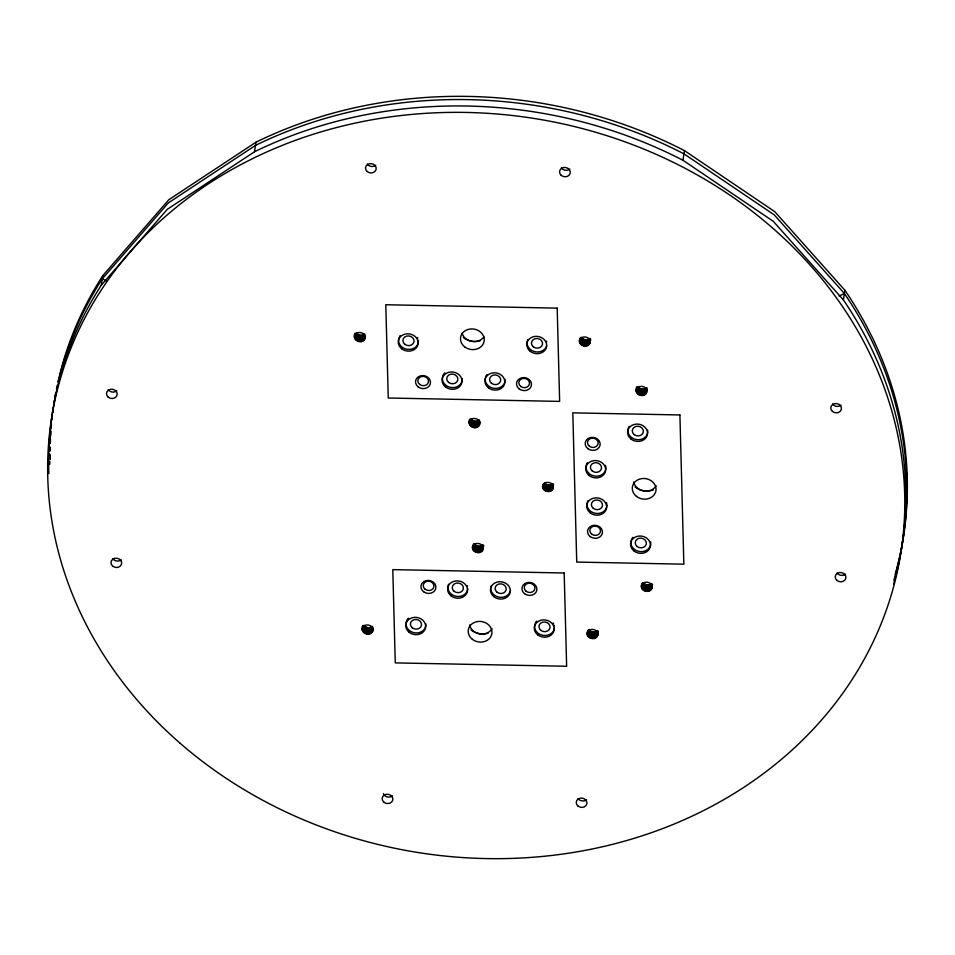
<?xml version="1.0" encoding="UTF-8"?>
<svg xmlns="http://www.w3.org/2000/svg" width="955" height="955" viewBox="0 0 955 955"><rect width="100%" height="100%" fill="white"/><g stroke="black" fill="none" stroke-linecap="round" stroke-linejoin="round"><path stroke-width="1.43" d="M354.52 336.936C354.639 330.048 366.696 331.695 365.085 338.357C362.518 345.376 350.963 339.992 355.081 333.176M362.255 629.417C362.375 622.529 374.432 624.188 372.82 630.837C370.23 637.904 358.603 632.401 362.864 625.573M469.359 421.716C471.257 415.246 482.764 419.269 479.267 425.441C475.327 431.003 466.303 425.202 469.776 419.15M472.51 547.895C472.63 540.996 484.686 542.655 483.075 549.304C480.986 555.75 469.836 551.799 472.928 545.329M542.631 486.823C542.75 479.923 554.807 481.583 553.196 488.232C551.107 494.678 539.957 490.727 543.037 484.257M579.47 341.377C579.59 334.489 591.646 336.148 590.035 342.797C587.946 349.244 576.796 345.292 579.876 338.822M587.194 633.869C587.313 626.969 599.382 628.629 597.758 635.278C595.669 641.724 584.52 637.773 587.612 631.303M636.233 390.786C636.352 383.898 648.409 385.545 646.798 392.207C644.207 399.274 632.58 393.77 636.854 386.942M641.414 586.645C641.533 579.757 653.59 581.404 651.967 588.065C649.878 594.511 638.728 590.56 641.82 584.09M48.872 473.573A429.941 371.591 9.1 0 1 101.254 285.247L102.794 275.637L168.832 199.714L256.012 142.176A429.941 371.591 9.1 0 1 684.472 150.639L774.78 211.676L844.912 290.284A429.941 371.591 9.1 0 1 895.205 574.218M101.254 285.247L167.304 209.324L254.472 151.785L256.012 142.176M354.735 338.154L355.356 334.31M355.308 339.288L356.334 332.877C358.185 335.527 362.303 336.1 364.774 334.011L363.748 340.422M356.179 340.267L357.206 333.856M357.313 341.031L358.34 334.62M358.614 341.52L359.641 335.121M359.999 341.711L361.026 335.3M361.384 341.58L362.411 335.169M362.661 341.138L363.688 334.728M364.583 339.467L365.192 335.623M362.47 630.634L363.294 625.513M363.031 631.768L364.058 625.358C365.92 628.008 370.027 628.581 372.51 626.492L371.483 632.902M363.915 632.747L364.941 626.349M365.037 633.511L366.063 627.113M366.338 634.001L367.365 627.602M367.735 634.192L368.761 627.781M369.119 634.06L370.146 627.65M370.397 633.619L371.423 627.208M372.307 631.947L372.928 628.104M372.82 630.837L373.226 628.271M469.215 422.91L469.621 420.355M469.418 424.127L470.039 420.284M469.991 425.262L471.018 418.851C472.868 421.501 476.987 422.074 479.47 419.985L478.443 426.396M470.863 426.24L471.889 419.842M471.997 427.004L473.023 420.594M473.298 427.494L474.325 421.095M474.695 427.685L475.709 421.274M476.068 427.554L477.094 421.143M477.345 427.112L478.371 420.701M479.267 425.441L479.876 421.597M472.725 549.101L473.549 543.98M473.298 550.235L474.313 543.825C476.175 546.475 480.293 547.048 482.764 544.959L481.738 551.369M474.169 551.214L475.196 544.816M475.304 551.978L476.318 545.58M476.605 552.468L477.631 546.069M477.989 552.659L479.016 546.248M479.374 552.527L480.401 546.117M480.651 552.086L481.678 545.687M482.573 550.414L483.385 545.293M483.075 549.304L483.696 545.46M542.846 488.029L543.455 484.185M543.407 489.163L544.434 482.764C546.296 485.403 550.402 485.976 552.885 483.887L551.859 490.297M544.29 490.154L545.317 483.743M545.412 490.906L546.439 484.507M546.714 491.407L547.74 484.997M548.11 491.586L549.137 485.188M549.495 491.455L550.522 485.056M550.772 491.013L551.799 484.615M552.682 489.354L553.506 484.221M579.685 342.594L580.509 337.473M580.246 343.728L581.273 337.318C583.135 339.968 587.241 340.541 589.724 338.452L588.698 344.862M581.129 344.707L582.156 338.309M582.252 345.471L583.278 339.073M583.553 345.961L584.579 339.562M584.949 346.152L585.976 339.741M586.334 346.02L587.361 339.61M587.612 345.579L588.638 339.168M589.522 343.907L590.142 340.064M590.178 341.592L590.596 339.037L590.035 342.797M587.409 635.075L588.232 629.954M587.982 636.209L589.008 629.799C590.859 632.449 594.977 633.022 597.46 630.933M588.853 637.188L589.88 630.789M589.987 637.952L591.014 631.553M591.288 638.453L592.315 632.043M592.673 638.632L593.7 632.222M594.058 638.501L595.084 632.091M595.335 638.059L596.362 631.661M596.433 637.343L597.245 632.222M597.257 636.388L598.081 631.267M636.448 392.004L637.272 386.87M597.758 635.278L598.379 631.434M637.009 393.138L638.036 386.727C639.898 389.377 644.004 389.95 646.487 387.861L645.461 394.272M637.892 394.117L638.919 387.706M639.014 394.881L640.041 388.47M640.316 395.37L641.342 388.971M641.712 395.561L642.739 389.151M643.097 395.43L644.124 389.019M644.374 394.988L645.401 388.578M893.665 583.827A429.941 371.591 9.1 0 0 843.372 299.894L773.24 221.285L682.932 160.249L684.472 150.639M646.284 393.317L647.108 388.196M641.629 587.862L642.44 582.729M642.19 588.996L643.216 582.586C645.067 585.236 649.185 585.809 651.668 583.72L650.641 590.13M643.061 589.975L644.088 583.577M644.195 590.739L645.222 584.329M645.496 591.229L646.523 584.83M646.893 591.42L647.92 585.009M648.266 591.288L649.293 584.878M649.555 590.847L650.57 584.436M651.465 589.175L652.086 585.331M651.967 588.065L652.528 584.293M843.372 299.894L844.912 290.284M59.938 375.029A429.941 371.591 9.1 0 1 102.281 278.836L168.331 202.914L255.498 145.387A429.941 371.591 9.1 0 1 683.959 153.839L774.266 214.887L844.399 293.495A429.941 371.591 9.1 0 1 893.88 580.234M839.099 296.086L844.399 293.495M102.281 278.836L106.244 280.877M49.803 464.237A429.941 371.591 9.1 0 1 49.744 461.301M49.696 458.376A429.941 371.591 9.1 0 1 49.696 453.959M49.72 451.023A429.941 371.591 9.1 0 1 49.815 446.594M49.911 443.645A429.941 371.591 9.1 0 1 50.675 430.359M50.925 427.398A429.941 371.591 9.1 0 1 51.343 422.981M51.654 420.033A429.941 371.591 9.1 0 1 52.179 415.616M52.561 412.667A429.941 371.591 9.1 0 1 53.182 408.263M53.635 405.338A429.941 371.591 9.1 0 1 54.614 399.5M55.139 396.588A429.941 371.591 9.1 0 1 55.987 392.23M56.584 389.342A429.941 371.591 9.1 0 1 57.527 385.02M58.183 382.155A429.941 371.591 9.1 0 1 59.222 377.87M50.281 459.57A429.941 371.591 9.1 0 1 50.209 455.165M50.209 450.76A429.941 371.591 9.1 0 1 50.233 447.811M50.328 443.395A429.941 371.591 9.1 0 1 50.484 438.966M50.615 436.017A429.941 371.591 9.1 0 1 50.878 431.588M51.081 428.628A429.941 371.591 9.1 0 1 51.439 424.199M51.857 419.77A429.941 371.591 9.1 0 1 52.167 416.822M52.692 412.405A429.941 371.591 9.1 0 1 53.277 408M53.695 405.063A429.941 371.591 9.1 0 1 54.387 400.67M54.877 397.757A429.941 371.591 9.1 0 1 55.653 393.388M56.5 389.031A429.941 371.591 9.1 0 1 57.097 386.142M58.04 381.821A429.941 371.591 9.1 0 1 102.794 275.637M254.472 151.785A429.941 371.591 9.1 0 1 682.932 160.249M121.213 559.809A5.372 4.644 9.1 0 1 112.762 558.675M116.749 390.834A5.372 4.644 9.1 0 1 108.297 389.7M375.745 165.251A5.372 4.644 9.1 0 1 367.305 164.117M569.813 169.083A5.372 4.644 9.1 0 1 561.361 167.949M841.021 405.135A5.372 4.644 9.1 0 1 832.569 404.013M845.485 574.11A5.372 4.644 9.1 0 1 837.034 572.976M586.489 799.693A5.372 4.644 9.1 0 1 578.038 798.571M392.421 795.861A5.372 4.644 9.1 0 1 383.409 793.593M488.053 633.261A17.309 14.958 9.1 0 1 471.066 630.002M492.052 628.712A11.926 10.314 9.1 0 1 479.613 633.905A11.926 10.314 9.1 0 1 469.621 624.916M467.783 588.626A9.992 8.643 9.1 0 1 455.69 596.218A9.992 8.643 9.1 0 1 448.599 584.197M467.365 585.69A9.992 8.643 9.1 0 1 467.532 586.263M510.471 590.644A9.992 8.643 9.1 0 1 498.534 597.066A9.992 8.643 9.1 0 1 491.025 586.155M554.413 628.211A9.992 8.643 9.1 0 1 542.703 635.29A9.992 8.643 9.1 0 1 534.86 624.307M535.278 623.197A9.992 8.643 9.1 0 1 535.874 622.159M536.233 621.669A9.992 8.643 9.1 0 1 536.638 621.204M553.243 623.018A9.992 8.643 9.1 0 1 553.554 623.555M554.21 625.262A9.992 8.643 9.1 0 1 554.342 625.847M425.894 623.902A9.992 8.643 9.1 0 1 415.521 632.938A9.992 8.643 9.1 0 1 406.173 622.338M406.317 621.765A9.992 8.643 9.1 0 1 407.021 620.129M407.331 619.616A9.992 8.643 9.1 0 1 407.701 619.127M408.095 618.673A9.992 8.643 9.1 0 1 408.525 618.231M653.196 490.011A17.309 14.958 9.1 0 1 652.146 490.345M651.071 490.607A17.309 14.958 9.1 0 1 635.159 487.074M656.145 485.785A11.926 10.314 9.1 0 1 643.706 490.977A11.926 10.314 9.1 0 1 633.714 481.989M606.914 505.613A9.992 8.643 9.1 0 1 595.156 513.277A9.992 8.643 9.1 0 1 587.492 501.733M587.731 501.184A9.992 8.643 9.1 0 1 588.005 500.659M606.485 502.676A9.992 8.643 9.1 0 1 606.914 505.016M605.494 465.36A9.992 8.643 9.1 0 1 595.86 476.175A9.992 8.643 9.1 0 1 586.501 464.428M586.74 463.879A9.992 8.643 9.1 0 1 587.337 462.841M647.669 430.072A9.992 8.643 9.1 0 1 636.699 439.622A9.992 8.643 9.1 0 1 628.605 427.422M628.879 426.885A9.992 8.643 9.1 0 1 629.202 426.384M650.63 541.986A9.992 8.643 9.1 0 1 639.993 551.584A9.992 8.643 9.1 0 1 631.327 539.885M631.84 538.811A9.992 8.643 9.1 0 1 632.162 538.298M632.52 537.808A9.992 8.643 9.1 0 1 632.914 537.343M480.329 340.78A17.309 14.958 9.1 0 1 463.33 337.521M483.934 336.84A11.926 10.314 9.1 0 1 471.889 341.424A11.926 10.314 9.1 0 1 462.053 333.14M505.076 379.374A9.992 8.643 9.1 0 1 494.702 388.41A9.992 8.643 9.1 0 1 485.355 377.81M485.689 376.676A9.992 8.643 9.1 0 1 486.202 375.601M486.525 375.088A9.992 8.643 9.1 0 1 486.883 374.599M418.397 340.374A9.992 8.643 9.1 0 1 407.343 349.327A9.992 8.643 9.1 0 1 399.011 337.676M399.524 336.602A9.992 8.643 9.1 0 1 400.205 335.599M417.514 337.485A9.992 8.643 9.1 0 1 417.789 338.046M462.232 378.526A9.992 8.643 9.1 0 1 451.858 387.563A9.992 8.643 9.1 0 1 442.511 376.962M442.654 376.389A9.992 8.643 9.1 0 1 443.359 374.754M443.681 374.241A9.992 8.643 9.1 0 1 444.039 373.751M444.433 373.298A9.992 8.643 9.1 0 1 444.875 372.856M546.666 345.829A9.992 8.643 9.1 0 1 533.893 351.416A9.992 8.643 9.1 0 1 527.781 339.67M546.547 341.15A9.992 8.643 9.1 0 1 546.726 341.735M557.183 308.131L385.796 304.74L388.255 398.008L559.642 401.398L557.183 308.131M679.912 414.959L572.797 412.846L576.736 562.065L683.852 564.178L679.912 414.959M564.178 573L392.792 569.622L395.263 662.889L566.649 666.268L564.178 573M180.22 743.324A429.941 371.591 9.1 0 0 892.639 590.238A429.941 371.591 9.1 0 0 355.797 122.968A429.941 371.591 9.1 0 0 180.22 743.324M108.154 397.089A5.372 4.644 9.1 0 0 117.059 395.179A5.372 4.644 9.1 0 0 110.35 389.342A5.372 4.644 9.1 0 0 108.154 397.089M112.618 566.064A5.372 4.644 9.1 0 0 121.524 564.154A5.372 4.644 9.1 0 0 114.815 558.317A5.372 4.644 9.1 0 0 112.618 566.064M836.89 580.365A5.372 4.644 9.1 0 0 845.796 578.455A5.372 4.644 9.1 0 0 839.075 572.618A5.372 4.644 9.1 0 0 836.89 580.365M832.414 411.39A5.372 4.644 9.1 0 0 841.319 409.48A5.372 4.644 9.1 0 0 834.61 403.643A5.372 4.644 9.1 0 0 832.414 411.39M561.218 175.338A5.372 4.644 9.1 0 0 570.123 173.428A5.372 4.644 9.1 0 0 563.414 167.579A5.372 4.644 9.1 0 0 561.218 175.338M367.15 171.506A5.372 4.644 9.1 0 0 376.055 169.596A5.372 4.644 9.1 0 0 369.346 163.747A5.372 4.644 9.1 0 0 367.15 171.506M577.882 805.96A5.372 4.644 9.1 0 0 586.788 804.038A5.372 4.644 9.1 0 0 580.079 798.201A5.372 4.644 9.1 0 0 577.882 805.96M383.815 802.128A5.372 4.644 9.1 0 0 392.72 800.206A5.372 4.644 9.1 0 0 386.011 794.369A5.372 4.644 9.1 0 0 383.815 802.128M472.367 639.313A11.926 10.314 9.1 0 0 491.777 634.084A11.926 10.314 9.1 0 0 476.091 621.848A11.926 10.314 9.1 0 0 472.367 639.313M497.066 592.231A5.587 4.835 9.1 0 0 506.15 589.772A5.587 4.835 9.1 0 0 498.808 584.042A5.587 4.835 9.1 0 0 497.066 592.231M493.938 596.732A9.992 8.643 9.1 0 0 510.197 592.351A9.992 8.643 9.1 0 0 497.066 582.096A9.992 8.643 9.1 0 0 493.938 596.732M451.094 595.884A9.992 8.643 9.1 0 0 467.353 591.503A9.992 8.643 9.1 0 0 454.21 581.249A9.992 8.643 9.1 0 0 451.094 595.884M409.229 632.341A9.992 8.643 9.1 0 0 425.5 627.96A9.992 8.643 9.1 0 0 412.357 617.706A9.992 8.643 9.1 0 0 409.229 632.341M537.772 634.884A9.992 8.643 9.1 0 0 554.031 630.503A9.992 8.643 9.1 0 0 540.9 620.249A9.992 8.643 9.1 0 0 537.772 634.884M423.566 591.694A7.521 6.506 9.1 0 0 435.802 588.387A7.521 6.506 9.1 0 0 425.918 580.664A7.521 6.506 9.1 0 0 423.566 591.694M524.558 593.688A7.521 6.506 9.1 0 0 536.794 590.381A7.521 6.506 9.1 0 0 526.909 582.669A7.521 6.506 9.1 0 0 524.558 593.688M540.9 630.384A5.587 4.835 9.1 0 0 549.985 627.924A5.587 4.835 9.1 0 0 542.643 622.194A5.587 4.835 9.1 0 0 540.9 630.384M412.357 627.841A5.587 4.835 9.1 0 0 421.453 625.394A5.587 4.835 9.1 0 0 414.1 619.652A5.587 4.835 9.1 0 0 412.357 627.841M454.222 591.384A5.587 4.835 9.1 0 0 463.306 588.925A5.587 4.835 9.1 0 0 455.965 583.195A5.587 4.835 9.1 0 0 454.222 591.384M526.121 591.252A5.372 4.644 9.1 0 0 534.86 588.901A5.372 4.644 9.1 0 0 527.793 583.386A5.372 4.644 9.1 0 0 526.121 591.252M425.13 589.259A5.372 4.644 9.1 0 0 433.868 586.907A5.372 4.644 9.1 0 0 426.801 581.392A5.372 4.644 9.1 0 0 425.13 589.259M636.46 496.397A11.926 10.314 9.1 0 0 655.87 491.157A11.926 10.314 9.1 0 0 640.196 478.921A11.926 10.314 9.1 0 0 636.46 496.397M592.351 471.066A5.587 4.835 9.1 0 0 601.447 468.607A5.587 4.835 9.1 0 0 594.106 462.877A5.587 4.835 9.1 0 0 592.351 471.066M589.235 475.566A9.992 8.643 9.1 0 0 605.494 471.185A9.992 8.643 9.1 0 0 592.351 460.931A9.992 8.643 9.1 0 0 589.235 475.566M590.226 512.871A9.992 8.643 9.1 0 0 606.485 508.49A9.992 8.643 9.1 0 0 593.342 498.235A9.992 8.643 9.1 0 0 590.226 512.871M634.048 551.023A9.992 8.643 9.1 0 0 650.319 546.642A9.992 8.643 9.1 0 0 637.176 536.388A9.992 8.643 9.1 0 0 634.048 551.023M631.1 439.109A9.992 8.643 9.1 0 0 647.359 434.716A9.992 8.643 9.1 0 0 634.216 424.462A9.992 8.643 9.1 0 0 631.1 439.109M590.13 536.567A7.521 6.506 9.1 0 0 602.366 533.272A7.521 6.506 9.1 0 0 592.482 525.548A7.521 6.506 9.1 0 0 590.13 536.567M587.803 448.635A7.521 6.506 9.1 0 0 600.05 445.34A7.521 6.506 9.1 0 0 590.154 437.617A7.521 6.506 9.1 0 0 587.803 448.635M634.216 434.597A5.587 4.835 9.1 0 0 643.312 432.149A5.587 4.835 9.1 0 0 635.958 426.419A5.587 4.835 9.1 0 0 634.216 434.597M637.176 546.523A5.587 4.835 9.1 0 0 646.272 544.063A5.587 4.835 9.1 0 0 638.919 538.334A5.587 4.835 9.1 0 0 637.176 546.523M593.342 508.37A5.587 4.835 9.1 0 0 602.438 505.911A5.587 4.835 9.1 0 0 595.084 500.181A5.587 4.835 9.1 0 0 593.342 508.37M589.366 446.212A5.372 4.644 9.1 0 0 598.105 443.848A5.372 4.644 9.1 0 0 591.05 438.333A5.372 4.644 9.1 0 0 589.366 446.212M591.694 534.143A5.372 4.644 9.1 0 0 600.432 531.78A5.372 4.644 9.1 0 0 593.365 526.265A5.372 4.644 9.1 0 0 591.694 534.143M464.643 346.832A11.926 10.314 9.1 0 0 484.054 341.604A11.926 10.314 9.1 0 0 468.368 329.368A11.926 10.314 9.1 0 0 464.643 346.832M448.695 382.466A5.587 4.835 9.1 0 0 457.791 380.018A5.587 4.835 9.1 0 0 450.438 374.276A5.587 4.835 9.1 0 0 448.695 382.466M445.567 386.966A9.992 8.643 9.1 0 0 461.838 382.585A9.992 8.643 9.1 0 0 448.695 372.331A9.992 8.643 9.1 0 0 445.567 386.966M488.423 387.814A9.992 8.643 9.1 0 0 504.682 383.433A9.992 8.643 9.1 0 0 491.538 373.178A9.992 8.643 9.1 0 0 488.423 387.814M530.276 351.356A9.992 8.643 9.1 0 0 546.535 346.975A9.992 8.643 9.1 0 0 533.403 336.709A9.992 8.643 9.1 0 0 530.276 351.356M401.745 348.814A9.992 8.643 9.1 0 0 418.004 344.433A9.992 8.643 9.1 0 0 404.86 334.178A9.992 8.643 9.1 0 0 401.745 348.814M519.138 388.876A7.521 6.506 9.1 0 0 531.386 385.569A7.521 6.506 9.1 0 0 521.49 377.858A7.521 6.506 9.1 0 0 519.138 388.876M418.147 386.882A7.521 6.506 9.1 0 0 430.395 383.576A7.521 6.506 9.1 0 0 420.498 375.852A7.521 6.506 9.1 0 0 418.147 386.882M404.86 344.313A5.587 4.835 9.1 0 0 413.957 341.866A5.587 4.835 9.1 0 0 406.603 336.124A5.587 4.835 9.1 0 0 404.86 344.313M533.403 346.856A5.587 4.835 9.1 0 0 542.488 344.397A5.587 4.835 9.1 0 0 535.146 338.667A5.587 4.835 9.1 0 0 533.403 346.856M491.538 383.313A5.587 4.835 9.1 0 0 500.635 380.854A5.587 4.835 9.1 0 0 493.281 375.124A5.587 4.835 9.1 0 0 491.538 383.313M419.711 384.447A5.372 4.644 9.1 0 0 428.461 382.084A5.372 4.644 9.1 0 0 421.394 376.58A5.372 4.644 9.1 0 0 419.711 384.447M520.702 386.441A5.372 4.644 9.1 0 0 529.44 384.089A5.372 4.644 9.1 0 0 522.385 378.574A5.372 4.644 9.1 0 0 520.702 386.441"/></g></svg>
